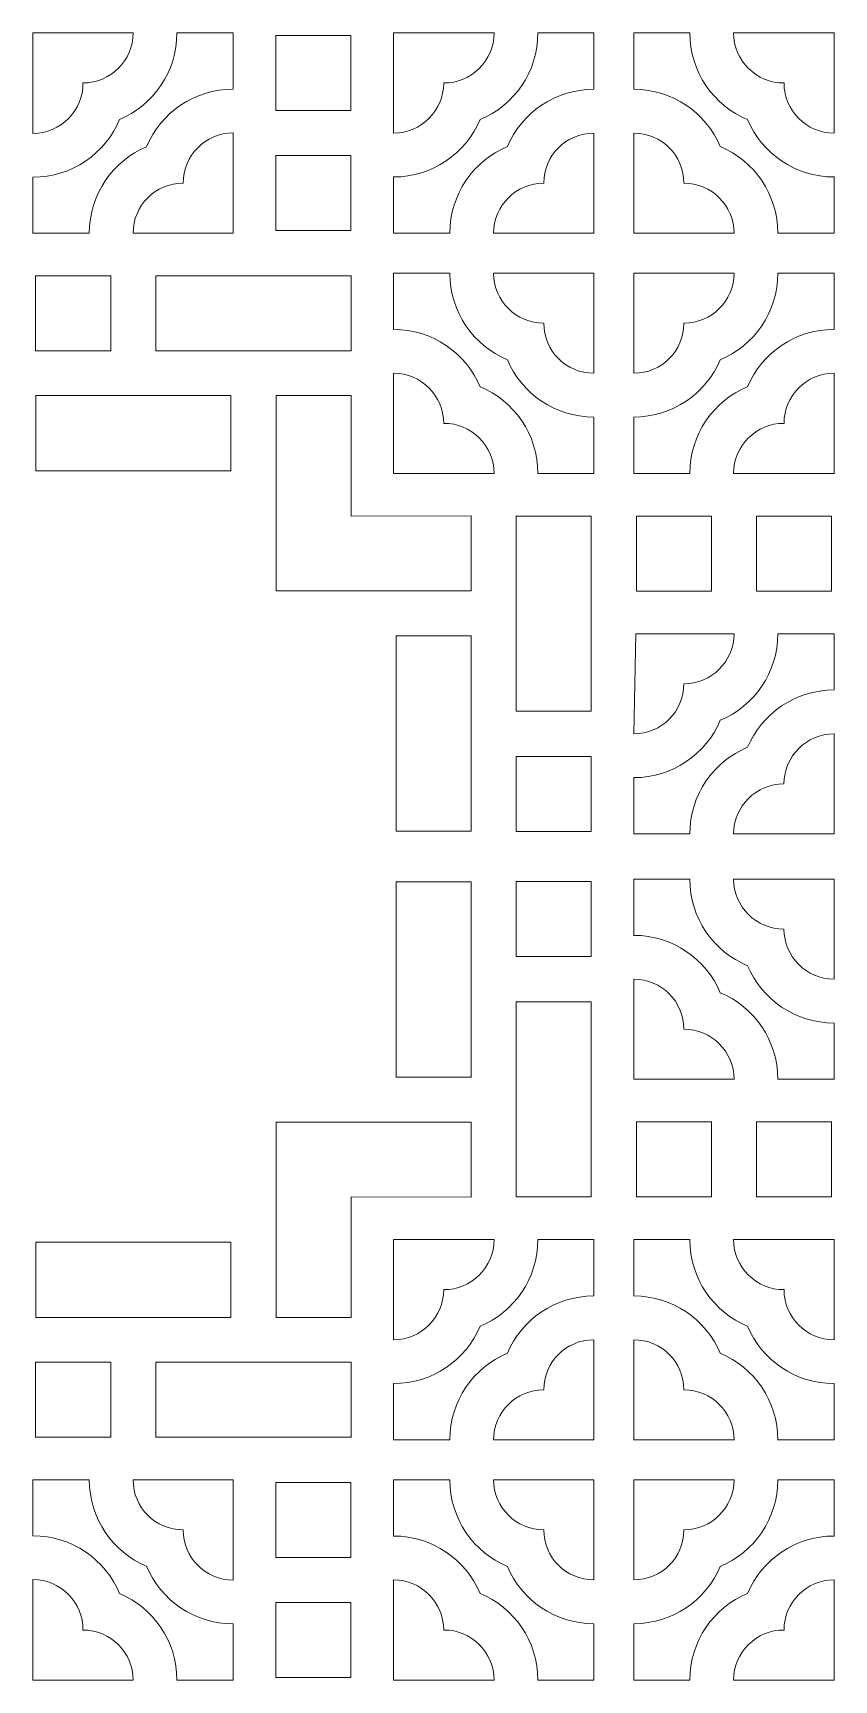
# Model space of a CAD drawing. Header units: centimetres. Extents: x -64 to 64, y -59 to 59.
# Drawn here: x 32.1 to 64.1, y -7.8 to 58 of the extents above; entities that cross this region are included whole.
import ezdxf

# ---------------------------------------------------------------- set-up
doc = ezdxf.new("R2010")
doc.units = ezdxf.units.CM
doc.header["$MEASUREMENT"] = 0
doc.layers.add('layer 1', color=7, linetype='Continuous')

msp = doc.modelspace()

# ---------------------------------------------------------------- linework, layer by layer
at = {"layer": 'layer 1', "color": 114, "lineweight": 9}
for points in [[(41.79626, 54.94096), (44.79626, 54.94096), (44.79626, 57.94096), (41.79626, 57.94096), (41.79626, 54.94096)], [(37.00393, 45.34183), (44.80393, 45.34183), (44.80393, 48.34181), (37.00393, 48.34181), (37.00393, 45.34183)], [(32.20182, 40.54934), (40.00182, 40.54934), (40.00182, 43.54932), (32.20182, 43.54932), (32.20182, 40.54934)], [(41.79626, -2.8745), (44.79626, -2.8745), (44.79626, 0.1255), (41.79626, 0.1255), (41.79626, -2.8745)]]:
    msp.add_lwpolyline(points, close=True, dxfattribs=at)
for points, knots in [([(36.09528, 58.04093), (36.09528, 56.93826), (35.19191, 56.04095), (34.09111, 56.04095), (34.09111, 56.04095), (34.09941, 54.93585), (33.19677, 54.02499), (32.09118, 54.02499), (32.09118, 54.02499), (32.09118, 54.02499), (32.09118, 58.04093), (32.09118, 58.04093), (32.09118, 58.04093), (32.09118, 58.04093), (36.09528, 58.04093), (36.09528, 58.04093)], [0, 0, 0, 0, 0.2, 0.2, 0.2, 0.2, 0.4, 0.4, 0.4, 0.4, 0.6, 0.6, 0.6, 0.6, 1, 1, 1, 1]), ([(35.5549, 54.58567), (36.90092, 55.15497), (37.84538, 56.48779), (37.84538, 58.04093), (37.84538, 58.04093), (37.84538, 58.04093), (40.09118, 58.04093), (40.09118, 58.04093), (40.09118, 58.04093), (40.09118, 58.04093), (40.09118, 55.79513), (40.09118, 55.79513), (40.09118, 55.79513), (38.53471, 55.79513), (37.19967, 54.84647), (36.63243, 53.49582), (36.63243, 53.49582), (35.28703, 52.92624), (34.34285, 51.59363), (34.34285, 50.04093), (34.34285, 50.04093), (34.34285, 50.04093), (32.09118, 50.04093), (32.09118, 50.04093), (32.09118, 50.04093), (32.09118, 50.04093), (32.09118, 52.27499), (32.09118, 52.27499), (32.09118, 52.27499), (33.65196, 52.27499), (34.99037, 53.22905), (35.5549, 54.58567)], [0, 0, 0, 0, 0.11111111, 0.11111111, 0.11111111, 0.11111111, 0.22222222, 0.22222222, 0.22222222, 0.22222222, 0.33333333, 0.33333333, 0.33333333, 0.33333333, 0.44444444, 0.44444444, 0.44444444, 0.44444444, 0.55555556, 0.55555556, 0.55555556, 0.55555556, 0.66666667, 0.66666667, 0.66666667, 0.66666667, 0.77777778, 0.77777778, 0.77777778, 0.77777778, 1, 1, 1, 1]), ([(46.50393, 54.03688), (47.6066, 54.03688), (48.50391, 54.94025), (48.50391, 56.04105), (48.50391, 56.04105), (49.60901, 56.03275), (50.51987, 56.93539), (50.51987, 58.04098), (50.51987, 58.04098), (50.51987, 58.04098), (46.50393, 58.04098), (46.50393, 58.04098), (46.50393, 58.04098), (46.50393, 58.04098), (46.50393, 54.03688), (46.50393, 54.03688)], [0, 0, 0, 0, 0.2, 0.2, 0.2, 0.2, 0.4, 0.4, 0.4, 0.4, 0.6, 0.6, 0.6, 0.6, 1, 1, 1, 1]), ([(49.95919, 54.57726), (49.38989, 53.23124), (48.05707, 52.28678), (46.50393, 52.28678), (46.50393, 52.28678), (46.50393, 52.28678), (46.50393, 50.04098), (46.50393, 50.04098), (46.50393, 50.04098), (46.50393, 50.04098), (48.74973, 50.04098), (48.74973, 50.04098), (48.74973, 50.04098), (48.74973, 51.59745), (49.69839, 52.93249), (51.04904, 53.49973), (51.04904, 53.49973), (51.61862, 54.84513), (52.95123, 55.78931), (54.50393, 55.78931), (54.50393, 55.78931), (54.50393, 55.78931), (54.50393, 58.04098), (54.50393, 58.04098), (54.50393, 58.04098), (54.50393, 58.04098), (52.26987, 58.04098), (52.26987, 58.04098), (52.26987, 58.04098), (52.26987, 56.4802), (51.31581, 55.14179), (49.95919, 54.57726)], [0, 0, 0, 0, 0.11111111, 0.11111111, 0.11111111, 0.11111111, 0.22222222, 0.22222222, 0.22222222, 0.22222222, 0.33333333, 0.33333333, 0.33333333, 0.33333333, 0.44444444, 0.44444444, 0.44444444, 0.44444444, 0.55555556, 0.55555556, 0.55555556, 0.55555556, 0.66666667, 0.66666667, 0.66666667, 0.66666667, 0.77777778, 0.77777778, 0.77777778, 0.77777778, 1, 1, 1, 1]), ([(60.64867, 54.57726), (61.21797, 53.23124), (62.55079, 52.28678), (64.10393, 52.28678), (64.10393, 52.28678), (64.10393, 52.28678), (64.10393, 50.04098), (64.10393, 50.04098), (64.10393, 50.04098), (64.10393, 50.04098), (61.85813, 50.04098), (61.85813, 50.04098), (61.85813, 50.04098), (61.85813, 51.59745), (60.90947, 52.93249), (59.55882, 53.49973), (59.55882, 53.49973), (58.98924, 54.84513), (57.65663, 55.78931), (56.10393, 55.78931), (56.10393, 55.78931), (56.10393, 55.78931), (56.10393, 58.04098), (56.10393, 58.04098), (56.10393, 58.04098), (56.10393, 58.04098), (58.33799, 58.04098), (58.33799, 58.04098), (58.33799, 58.04098), (58.33799, 56.4802), (59.29205, 55.14179), (60.64867, 54.57726)], [0, 0, 0, 0, 0.11111111, 0.11111111, 0.11111111, 0.11111111, 0.22222222, 0.22222222, 0.22222222, 0.22222222, 0.33333333, 0.33333333, 0.33333333, 0.33333333, 0.44444444, 0.44444444, 0.44444444, 0.44444444, 0.55555556, 0.55555556, 0.55555556, 0.55555556, 0.66666667, 0.66666667, 0.66666667, 0.66666667, 0.77777778, 0.77777778, 0.77777778, 0.77777778, 1, 1, 1, 1]), ([(64.10393, 54.03688), (63.00126, 54.03688), (62.10395, 54.94025), (62.10395, 56.04105), (62.10395, 56.04105), (60.99885, 56.03275), (60.08799, 56.93539), (60.08799, 58.04098), (60.08799, 58.04098), (60.08799, 58.04098), (64.10393, 58.04098), (64.10393, 58.04098), (64.10393, 58.04098), (64.10393, 58.04098), (64.10393, 54.03688), (64.10393, 54.03688)], [0, 0, 0, 0, 0.2, 0.2, 0.2, 0.2, 0.4, 0.4, 0.4, 0.4, 0.6, 0.6, 0.6, 0.6, 1, 1, 1, 1]), ([(38.09118, 52.04093), (36.98679, 52.04093), (36.09285, 51.14532), (36.09285, 50.04093), (36.09285, 50.04093), (36.09285, 50.04093), (40.09118, 50.04093), (40.09118, 50.04093), (40.09118, 50.04093), (40.09118, 50.04093), (40.09118, 54.04513), (40.09118, 54.04513), (40.09118, 54.04513), (38.98858, 54.04513), (38.09118, 53.14171), (38.09118, 52.04093)], [0, 0, 0, 0, 0.2, 0.2, 0.2, 0.2, 0.4, 0.4, 0.4, 0.4, 0.6, 0.6, 0.6, 0.6, 1, 1, 1, 1]), ([(52.50393, 52.04098), (52.50393, 53.14537), (53.39954, 54.03931), (54.50393, 54.03931), (54.50393, 54.03931), (54.50393, 54.03931), (54.50393, 50.04098), (54.50393, 50.04098), (54.50393, 50.04098), (54.50393, 50.04098), (50.49973, 50.04098), (50.49973, 50.04098), (50.49973, 50.04098), (50.49973, 51.14358), (51.40315, 52.04098), (52.50393, 52.04098)], [0, 0, 0, 0, 0.2, 0.2, 0.2, 0.2, 0.4, 0.4, 0.4, 0.4, 0.6, 0.6, 0.6, 0.6, 1, 1, 1, 1]), ([(58.10393, 52.04098), (58.10393, 53.14537), (57.20832, 54.03931), (56.10393, 54.03931), (56.10393, 54.03931), (56.10393, 54.03931), (56.10393, 50.04098), (56.10393, 50.04098), (56.10393, 50.04098), (56.10393, 50.04098), (60.10813, 50.04098), (60.10813, 50.04098), (60.10813, 50.04098), (60.10813, 51.14358), (59.20471, 52.04098), (58.10393, 52.04098)], [0, 0, 0, 0, 0.2, 0.2, 0.2, 0.2, 0.4, 0.4, 0.4, 0.4, 0.6, 0.6, 0.6, 0.6, 1, 1, 1, 1]), ([(44.79626, 50.14096), (44.79626, 50.14096), (41.79626, 50.14096), (41.79626, 50.14096), (41.79626, 50.14096), (41.79626, 50.14096), (41.79626, 53.14096), (41.79626, 53.14096), (41.79626, 53.14096), (41.79626, 53.14096), (44.79626, 53.14096), (44.79626, 53.14096), (44.79626, 53.14096), (44.79626, 53.14096), (44.79626, 50.14096), (44.79626, 50.14096)], [0, 0, 0, 0, 0.2, 0.2, 0.2, 0.2, 0.4, 0.4, 0.4, 0.4, 0.6, 0.6, 0.6, 0.6, 1, 1, 1, 1]), ([(35.19713, 45.33819), (35.19713, 45.33819), (35.19713, 48.33819), (35.19713, 48.33819), (35.19713, 48.33819), (35.19713, 48.33819), (32.19713, 48.33819), (32.19713, 48.33819), (32.19713, 48.33819), (32.19713, 48.33819), (32.19713, 45.33819), (32.19713, 45.33819), (32.19713, 45.33819), (32.19713, 45.33819), (35.19713, 45.33819), (35.19713, 45.33819)], [0, 0, 0, 0, 0.2, 0.2, 0.2, 0.2, 0.4, 0.4, 0.4, 0.4, 0.6, 0.6, 0.6, 0.6, 1, 1, 1, 1]), ([(49.95919, 43.9047), (49.38989, 45.25072), (48.05707, 46.19518), (46.50393, 46.19518), (46.50393, 46.19518), (46.50393, 46.19518), (46.50393, 48.44098), (46.50393, 48.44098), (46.50393, 48.44098), (46.50393, 48.44098), (48.74973, 48.44098), (48.74973, 48.44098), (48.74973, 48.44098), (48.74973, 46.88451), (49.69839, 45.54947), (51.04904, 44.98223), (51.04904, 44.98223), (51.61862, 43.63683), (52.95123, 42.69265), (54.50393, 42.69265), (54.50393, 42.69265), (54.50393, 42.69265), (54.50393, 40.44098), (54.50393, 40.44098), (54.50393, 40.44098), (54.50393, 40.44098), (52.26987, 40.44098), (52.26987, 40.44098), (52.26987, 40.44098), (52.26987, 42.00176), (51.31581, 43.34017), (49.95919, 43.9047)], [0, 0, 0, 0, 0.11111111, 0.11111111, 0.11111111, 0.11111111, 0.22222222, 0.22222222, 0.22222222, 0.22222222, 0.33333333, 0.33333333, 0.33333333, 0.33333333, 0.44444444, 0.44444444, 0.44444444, 0.44444444, 0.55555556, 0.55555556, 0.55555556, 0.55555556, 0.66666667, 0.66666667, 0.66666667, 0.66666667, 0.77777778, 0.77777778, 0.77777778, 0.77777778, 1, 1, 1, 1]), ([(52.50393, 46.44098), (52.50393, 45.33659), (53.39954, 44.44265), (54.50393, 44.44265), (54.50393, 44.44265), (54.50393, 44.44265), (54.50431, 48.44264), (54.50431, 48.44264), (54.50431, 48.44264), (54.50431, 48.44264), (50.49973, 48.44098), (50.49973, 48.44098), (50.49973, 48.44098), (50.49973, 47.33838), (51.40315, 46.44098), (52.50393, 46.44098)], [0, 0, 0, 0, 0.2, 0.2, 0.2, 0.2, 0.4, 0.4, 0.4, 0.4, 0.6, 0.6, 0.6, 0.6, 1, 1, 1, 1]), ([(60.64867, 43.9047), (61.21797, 45.25072), (62.55079, 46.19518), (64.10393, 46.19518), (64.10393, 46.19518), (64.10393, 46.19518), (64.10393, 48.44098), (64.10393, 48.44098), (64.10393, 48.44098), (64.10393, 48.44098), (61.85813, 48.44098), (61.85813, 48.44098), (61.85813, 48.44098), (61.85813, 46.88451), (60.90947, 45.54947), (59.55882, 44.98223), (59.55882, 44.98223), (58.98924, 43.63683), (57.65663, 42.69265), (56.10393, 42.69265), (56.10393, 42.69265), (56.10393, 42.69265), (56.10393, 40.44098), (56.10393, 40.44098), (56.10393, 40.44098), (56.10393, 40.44098), (58.33799, 40.44098), (58.33799, 40.44098), (58.33799, 40.44098), (58.33799, 42.00176), (59.29205, 43.34017), (60.64867, 43.9047)], [0, 0, 0, 0, 0.11111111, 0.11111111, 0.11111111, 0.11111111, 0.22222222, 0.22222222, 0.22222222, 0.22222222, 0.33333333, 0.33333333, 0.33333333, 0.33333333, 0.44444444, 0.44444444, 0.44444444, 0.44444444, 0.55555556, 0.55555556, 0.55555556, 0.55555556, 0.66666667, 0.66666667, 0.66666667, 0.66666667, 0.77777778, 0.77777778, 0.77777778, 0.77777778, 1, 1, 1, 1]), ([(58.10393, 46.44098), (58.10393, 45.33659), (57.20832, 44.44265), (56.10393, 44.44265), (56.10393, 44.44265), (56.10393, 44.44265), (56.10393, 48.44098), (56.10393, 48.44098), (56.10393, 48.44098), (56.10393, 48.44098), (60.10813, 48.44098), (60.10813, 48.44098), (60.10813, 48.44098), (60.10813, 47.33838), (59.20471, 46.44098), (58.10393, 46.44098)], [0, 0, 0, 0, 0.2, 0.2, 0.2, 0.2, 0.4, 0.4, 0.4, 0.4, 0.6, 0.6, 0.6, 0.6, 1, 1, 1, 1]), ([(46.50393, 44.44508), (47.6066, 44.44508), (48.50391, 43.54171), (48.50391, 42.44091), (48.50391, 42.44091), (49.60901, 42.44921), (50.51987, 41.54657), (50.51987, 40.44098), (50.51987, 40.44098), (50.51987, 40.44098), (46.50393, 40.44098), (46.50393, 40.44098), (46.50393, 40.44098), (46.50393, 40.44098), (46.50393, 44.44508), (46.50393, 44.44508)], [0, 0, 0, 0, 0.2, 0.2, 0.2, 0.2, 0.4, 0.4, 0.4, 0.4, 0.6, 0.6, 0.6, 0.6, 1, 1, 1, 1]), ([(64.10393, 44.44508), (63.00126, 44.44508), (62.10395, 43.54171), (62.10395, 42.44091), (62.10395, 42.44091), (60.99885, 42.44921), (60.08799, 41.54657), (60.08799, 40.44098), (60.08799, 40.44098), (60.08799, 40.44098), (64.10393, 40.44098), (64.10393, 40.44098), (64.10393, 40.44098), (64.10393, 40.44098), (64.10393, 44.44508), (64.10393, 44.44508)], [0, 0, 0, 0, 0.2, 0.2, 0.2, 0.2, 0.4, 0.4, 0.4, 0.4, 0.6, 0.6, 0.6, 0.6, 1, 1, 1, 1]), ([(41.8078, 35.7448), (41.8078, 35.7448), (49.59935, 35.74464), (49.59935, 35.74464), (49.59935, 35.74464), (49.59935, 35.74464), (49.59935, 38.74464), (49.59935, 38.74464), (49.59935, 38.74464), (49.59935, 38.74464), (44.8078, 38.7372), (44.8078, 38.7372), (44.8078, 38.7372), (44.8078, 38.7372), (44.8085, 43.55433), (44.8085, 43.55433), (44.8085, 43.55433), (44.8085, 43.55433), (41.8085, 43.55433), (41.8085, 43.55433), (41.8085, 43.55433), (41.8085, 43.55433), (41.8078, 35.7448), (41.8078, 35.7448)], [0, 0, 0, 0, 0.14285714, 0.14285714, 0.14285714, 0.14285714, 0.28571429, 0.28571429, 0.28571429, 0.28571429, 0.42857143, 0.42857143, 0.42857143, 0.42857143, 0.57142857, 0.57142857, 0.57142857, 0.57142857, 0.71428571, 0.71428571, 0.71428571, 0.71428571, 1, 1, 1, 1]), ([(54.4043, 30.9372), (54.4043, 30.9372), (54.4043, 38.7372), (54.4043, 38.7372), (54.4043, 38.7372), (54.4043, 38.7372), (51.40431, 38.7372), (51.40431, 38.7372), (51.40431, 38.7372), (51.40431, 38.7372), (51.40431, 30.9372), (51.40431, 30.9372), (51.40431, 30.9372), (51.40431, 30.9372), (54.4043, 30.9372), (54.4043, 30.9372)], [0, 0, 0, 0, 0.2, 0.2, 0.2, 0.2, 0.4, 0.4, 0.4, 0.4, 0.6, 0.6, 0.6, 0.6, 1, 1, 1, 1]), ([(56.20377, 35.73795), (56.20377, 35.73795), (56.20377, 38.73795), (56.20377, 38.73795), (56.20377, 38.73795), (56.20377, 38.73795), (59.20377, 38.73795), (59.20377, 38.73795), (59.20377, 38.73795), (59.20377, 38.73795), (59.20377, 35.73795), (59.20377, 35.73795), (59.20377, 35.73795), (59.20377, 35.73795), (56.20377, 35.73795), (56.20377, 35.73795)], [0, 0, 0, 0, 0.2, 0.2, 0.2, 0.2, 0.4, 0.4, 0.4, 0.4, 0.6, 0.6, 0.6, 0.6, 1, 1, 1, 1]), ([(64.00377, 35.73795), (64.00377, 35.73795), (64.00377, 38.73795), (64.00377, 38.73795), (64.00377, 38.73795), (64.00377, 38.73795), (61.00377, 38.73795), (61.00377, 38.73795), (61.00377, 38.73795), (61.00377, 38.73795), (61.00377, 35.73795), (61.00377, 35.73795), (61.00377, 35.73795), (61.00377, 35.73795), (64.00377, 35.73795), (64.00377, 35.73795)], [0, 0, 0, 0, 0.2, 0.2, 0.2, 0.2, 0.4, 0.4, 0.4, 0.4, 0.6, 0.6, 0.6, 0.6, 1, 1, 1, 1]), ([(49.60595, 26.14821), (49.60595, 26.14821), (49.60595, 33.94821), (49.60595, 33.94821), (49.60595, 33.94821), (49.60595, 33.94821), (46.60596, 33.94821), (46.60596, 33.94821), (46.60596, 33.94821), (46.60596, 33.94821), (46.60596, 26.14821), (46.60596, 26.14821), (46.60596, 26.14821), (46.60596, 26.14821), (49.60595, 26.14821), (49.60595, 26.14821)], [0, 0, 0, 0, 0.2, 0.2, 0.2, 0.2, 0.4, 0.4, 0.4, 0.4, 0.6, 0.6, 0.6, 0.6, 1, 1, 1, 1]), ([(60.64821, 29.49695), (61.21751, 30.84297), (62.55033, 31.78743), (64.10347, 31.78743), (64.10347, 31.78743), (64.10347, 31.78743), (64.10347, 34.03323), (64.10347, 34.03323), (64.10347, 34.03323), (64.10347, 34.03323), (61.85767, 34.03323), (61.85767, 34.03323), (61.85767, 34.03323), (61.85767, 32.47676), (60.90901, 31.14172), (59.55836, 30.57448), (59.55836, 30.57448), (58.98878, 29.22908), (57.65617, 28.2849), (56.10347, 28.2849), (56.10347, 28.2849), (56.10347, 28.2849), (56.10347, 26.03323), (56.10347, 26.03323), (56.10347, 26.03323), (56.10347, 26.03323), (58.33753, 26.03323), (58.33753, 26.03323), (58.33753, 26.03323), (58.33753, 27.59401), (59.29159, 28.93242), (60.64821, 29.49695)], [0, 0, 0, 0, 0.11111111, 0.11111111, 0.11111111, 0.11111111, 0.22222222, 0.22222222, 0.22222222, 0.22222222, 0.33333333, 0.33333333, 0.33333333, 0.33333333, 0.44444444, 0.44444444, 0.44444444, 0.44444444, 0.55555556, 0.55555556, 0.55555556, 0.55555556, 0.66666667, 0.66666667, 0.66666667, 0.66666667, 0.77777778, 0.77777778, 0.77777778, 0.77777778, 1, 1, 1, 1]), ([(58.10347, 32.03323), (58.10347, 30.92884), (57.20786, 30.0349), (56.10347, 30.0349), (56.10347, 30.0349), (56.10347, 30.0349), (56.18589, 34.03323), (56.18589, 34.03323), (56.18589, 34.03323), (56.18589, 34.03323), (60.10767, 34.03323), (60.10767, 34.03323), (60.10767, 34.03323), (60.10767, 32.93063), (59.20425, 32.03323), (58.10347, 32.03323)], [0, 0, 0, 0, 0.2, 0.2, 0.2, 0.2, 0.4, 0.4, 0.4, 0.4, 0.6, 0.6, 0.6, 0.6, 1, 1, 1, 1]), ([(64.10347, 30.03733), (63.0008, 30.03733), (62.10349, 29.13396), (62.10349, 28.03316), (62.10349, 28.03316), (60.99839, 28.04146), (60.08753, 27.13882), (60.08753, 26.03323), (60.08753, 26.03323), (60.08753, 26.03323), (64.10347, 26.03323), (64.10347, 26.03323), (64.10347, 26.03323), (64.10347, 26.03323), (64.10347, 30.03733), (64.10347, 30.03733)], [0, 0, 0, 0, 0.2, 0.2, 0.2, 0.2, 0.4, 0.4, 0.4, 0.4, 0.6, 0.6, 0.6, 0.6, 1, 1, 1, 1]), ([(54.39992, 26.13478), (54.39992, 26.13478), (54.39992, 29.13478), (54.39992, 29.13478), (54.39992, 29.13478), (54.39992, 29.13478), (51.39992, 29.13478), (51.39992, 29.13478), (51.39992, 29.13478), (51.39992, 29.13478), (51.39992, 26.13478), (51.39992, 26.13478), (51.39992, 26.13478), (51.39992, 26.13478), (54.39992, 26.13478), (54.39992, 26.13478)], [0, 0, 0, 0, 0.2, 0.2, 0.2, 0.2, 0.4, 0.4, 0.4, 0.4, 0.6, 0.6, 0.6, 0.6, 1, 1, 1, 1]), ([(49.60595, 24.11825), (49.60595, 24.11825), (49.60595, 16.31825), (49.60595, 16.31825), (49.60595, 16.31825), (49.60595, 16.31825), (46.60596, 16.31825), (46.60596, 16.31825), (46.60596, 16.31825), (46.60596, 16.31825), (46.60596, 24.11825), (46.60596, 24.11825), (46.60596, 24.11825), (46.60596, 24.11825), (49.60595, 24.11825), (49.60595, 24.11825)], [0, 0, 0, 0, 0.2, 0.2, 0.2, 0.2, 0.4, 0.4, 0.4, 0.4, 0.6, 0.6, 0.6, 0.6, 1, 1, 1, 1]), ([(54.39992, 24.13168), (54.39992, 24.13168), (54.39992, 21.13168), (54.39992, 21.13168), (54.39992, 21.13168), (54.39992, 21.13168), (51.39992, 21.13168), (51.39992, 21.13168), (51.39992, 21.13168), (51.39992, 21.13168), (51.39992, 24.13168), (51.39992, 24.13168), (51.39992, 24.13168), (51.39992, 24.13168), (54.39992, 24.13168), (54.39992, 24.13168)], [0, 0, 0, 0, 0.2, 0.2, 0.2, 0.2, 0.4, 0.4, 0.4, 0.4, 0.6, 0.6, 0.6, 0.6, 1, 1, 1, 1]), ([(60.64821, 20.76951), (61.21751, 19.42349), (62.55033, 18.47903), (64.10347, 18.47903), (64.10347, 18.47903), (64.10347, 18.47903), (64.10347, 16.23323), (64.10347, 16.23323), (64.10347, 16.23323), (64.10347, 16.23323), (61.85767, 16.23323), (61.85767, 16.23323), (61.85767, 16.23323), (61.85767, 17.7897), (60.90901, 19.12474), (59.55836, 19.69198), (59.55836, 19.69198), (58.98878, 21.03738), (57.65617, 21.98156), (56.10347, 21.98156), (56.10347, 21.98156), (56.10347, 21.98156), (56.10347, 24.23323), (56.10347, 24.23323), (56.10347, 24.23323), (56.10347, 24.23323), (58.33753, 24.23323), (58.33753, 24.23323), (58.33753, 24.23323), (58.33753, 22.67245), (59.29159, 21.33404), (60.64821, 20.76951)], [0, 0, 0, 0, 0.11111111, 0.11111111, 0.11111111, 0.11111111, 0.22222222, 0.22222222, 0.22222222, 0.22222222, 0.33333333, 0.33333333, 0.33333333, 0.33333333, 0.44444444, 0.44444444, 0.44444444, 0.44444444, 0.55555556, 0.55555556, 0.55555556, 0.55555556, 0.66666667, 0.66666667, 0.66666667, 0.66666667, 0.77777778, 0.77777778, 0.77777778, 0.77777778, 1, 1, 1, 1]), ([(64.10347, 20.22913), (63.0008, 20.22913), (62.10349, 21.1325), (62.10349, 22.2333), (62.10349, 22.2333), (60.99839, 22.225), (60.08753, 23.12764), (60.08753, 24.23323), (60.08753, 24.23323), (60.08753, 24.23323), (64.10347, 24.23323), (64.10347, 24.23323), (64.10347, 24.23323), (64.10347, 24.23323), (64.10347, 20.22913), (64.10347, 20.22913)], [0, 0, 0, 0, 0.2, 0.2, 0.2, 0.2, 0.4, 0.4, 0.4, 0.4, 0.6, 0.6, 0.6, 0.6, 1, 1, 1, 1]), ([(58.10347, 18.23323), (58.10347, 19.33762), (57.20786, 20.23156), (56.10347, 20.23156), (56.10347, 20.23156), (56.10347, 20.23156), (56.10347, 16.23323), (56.10347, 16.23323), (56.10347, 16.23323), (56.10347, 16.23323), (60.10767, 16.23323), (60.10767, 16.23323), (60.10767, 16.23323), (60.10767, 17.33583), (59.20425, 18.23323), (58.10347, 18.23323)], [0, 0, 0, 0, 0.2, 0.2, 0.2, 0.2, 0.4, 0.4, 0.4, 0.4, 0.6, 0.6, 0.6, 0.6, 1, 1, 1, 1]), ([(54.4043, 19.32926), (54.4043, 19.32926), (54.4043, 11.52926), (54.4043, 11.52926), (54.4043, 11.52926), (54.4043, 11.52926), (51.40431, 11.52926), (51.40431, 11.52926), (51.40431, 11.52926), (51.40431, 11.52926), (51.40431, 19.32926), (51.40431, 19.32926), (51.40431, 19.32926), (51.40431, 19.32926), (54.4043, 19.32926), (54.4043, 19.32926)], [0, 0, 0, 0, 0.2, 0.2, 0.2, 0.2, 0.4, 0.4, 0.4, 0.4, 0.6, 0.6, 0.6, 0.6, 1, 1, 1, 1]), ([(41.8078, 14.52166), (41.8078, 14.52166), (49.59935, 14.52182), (49.59935, 14.52182), (49.59935, 14.52182), (49.59935, 14.52182), (49.59935, 11.52182), (49.59935, 11.52182), (49.59935, 11.52182), (49.59935, 11.52182), (44.8078, 11.52926), (44.8078, 11.52926), (44.8078, 11.52926), (44.8078, 11.52926), (44.8085, 6.71213), (44.8085, 6.71213), (44.8085, 6.71213), (44.8085, 6.71213), (41.8085, 6.71213), (41.8085, 6.71213), (41.8085, 6.71213), (41.8085, 6.71213), (41.8078, 14.52166), (41.8078, 14.52166)], [0, 0, 0, 0, 0.14285714, 0.14285714, 0.14285714, 0.14285714, 0.28571429, 0.28571429, 0.28571429, 0.28571429, 0.42857143, 0.42857143, 0.42857143, 0.42857143, 0.57142857, 0.57142857, 0.57142857, 0.57142857, 0.71428571, 0.71428571, 0.71428571, 0.71428571, 1, 1, 1, 1]), ([(56.20377, 14.52851), (56.20377, 14.52851), (56.20377, 11.52851), (56.20377, 11.52851), (56.20377, 11.52851), (56.20377, 11.52851), (59.20377, 11.52851), (59.20377, 11.52851), (59.20377, 11.52851), (59.20377, 11.52851), (59.20377, 14.52851), (59.20377, 14.52851), (59.20377, 14.52851), (59.20377, 14.52851), (56.20377, 14.52851), (56.20377, 14.52851)], [0, 0, 0, 0, 0.2, 0.2, 0.2, 0.2, 0.4, 0.4, 0.4, 0.4, 0.6, 0.6, 0.6, 0.6, 1, 1, 1, 1]), ([(64.00377, 14.52851), (64.00377, 14.52851), (64.00377, 11.52851), (64.00377, 11.52851), (64.00377, 11.52851), (64.00377, 11.52851), (61.00377, 11.52851), (61.00377, 11.52851), (61.00377, 11.52851), (61.00377, 11.52851), (61.00377, 14.52851), (61.00377, 14.52851), (61.00377, 14.52851), (61.00377, 14.52851), (64.00377, 14.52851), (64.00377, 14.52851)], [0, 0, 0, 0, 0.2, 0.2, 0.2, 0.2, 0.4, 0.4, 0.4, 0.4, 0.6, 0.6, 0.6, 0.6, 1, 1, 1, 1]), ([(40.00182, 6.71714), (40.00182, 6.71714), (32.20182, 6.71714), (32.20182, 6.71714), (32.20182, 6.71714), (32.20182, 6.71714), (32.20182, 9.71713), (32.20182, 9.71713), (32.20182, 9.71713), (32.20182, 9.71713), (40.00182, 9.71713), (40.00182, 9.71713), (40.00182, 9.71713), (40.00182, 9.71713), (40.00182, 6.71714), (40.00182, 6.71714)], [0, 0, 0, 0, 0.2, 0.2, 0.2, 0.2, 0.4, 0.4, 0.4, 0.4, 0.6, 0.6, 0.6, 0.6, 1, 1, 1, 1]), ([(46.50393, 5.82138), (47.6066, 5.82138), (48.50391, 6.72475), (48.50391, 7.82555), (48.50391, 7.82555), (49.60901, 7.81725), (50.51987, 8.71989), (50.51987, 9.82548), (50.51987, 9.82548), (50.51987, 9.82548), (46.50393, 9.82548), (46.50393, 9.82548), (46.50393, 9.82548), (46.50393, 9.82548), (46.50393, 5.82138), (46.50393, 5.82138)], [0, 0, 0, 0, 0.2, 0.2, 0.2, 0.2, 0.4, 0.4, 0.4, 0.4, 0.6, 0.6, 0.6, 0.6, 1, 1, 1, 1]), ([(49.95919, 6.36176), (49.38989, 5.01574), (48.05707, 4.07128), (46.50393, 4.07128), (46.50393, 4.07128), (46.50393, 4.07128), (46.50393, 1.82548), (46.50393, 1.82548), (46.50393, 1.82548), (46.50393, 1.82548), (48.74973, 1.82548), (48.74973, 1.82548), (48.74973, 1.82548), (48.74973, 3.38195), (49.69839, 4.71699), (51.04904, 5.28423), (51.04904, 5.28423), (51.61862, 6.62963), (52.95123, 7.57381), (54.50393, 7.57381), (54.50393, 7.57381), (54.50393, 7.57381), (54.50393, 9.82548), (54.50393, 9.82548), (54.50393, 9.82548), (54.50393, 9.82548), (52.26987, 9.82548), (52.26987, 9.82548), (52.26987, 9.82548), (52.26987, 8.2647), (51.31581, 6.92629), (49.95919, 6.36176)], [0, 0, 0, 0, 0.11111111, 0.11111111, 0.11111111, 0.11111111, 0.22222222, 0.22222222, 0.22222222, 0.22222222, 0.33333333, 0.33333333, 0.33333333, 0.33333333, 0.44444444, 0.44444444, 0.44444444, 0.44444444, 0.55555556, 0.55555556, 0.55555556, 0.55555556, 0.66666667, 0.66666667, 0.66666667, 0.66666667, 0.77777778, 0.77777778, 0.77777778, 0.77777778, 1, 1, 1, 1]), ([(60.64867, 6.36176), (61.21797, 5.01574), (62.55079, 4.07128), (64.10393, 4.07128), (64.10393, 4.07128), (64.10393, 4.07128), (64.10393, 1.82548), (64.10393, 1.82548), (64.10393, 1.82548), (64.10393, 1.82548), (61.85813, 1.82548), (61.85813, 1.82548), (61.85813, 1.82548), (61.85813, 3.38195), (60.90947, 4.71699), (59.55882, 5.28423), (59.55882, 5.28423), (58.98924, 6.62963), (57.65663, 7.57381), (56.10393, 7.57381), (56.10393, 7.57381), (56.10393, 7.57381), (56.10393, 9.82548), (56.10393, 9.82548), (56.10393, 9.82548), (56.10393, 9.82548), (58.33799, 9.82548), (58.33799, 9.82548), (58.33799, 9.82548), (58.33799, 8.2647), (59.29205, 6.92629), (60.64867, 6.36176)], [0, 0, 0, 0, 0.11111111, 0.11111111, 0.11111111, 0.11111111, 0.22222222, 0.22222222, 0.22222222, 0.22222222, 0.33333333, 0.33333333, 0.33333333, 0.33333333, 0.44444444, 0.44444444, 0.44444444, 0.44444444, 0.55555556, 0.55555556, 0.55555556, 0.55555556, 0.66666667, 0.66666667, 0.66666667, 0.66666667, 0.77777778, 0.77777778, 0.77777778, 0.77777778, 1, 1, 1, 1]), ([(64.10393, 5.82138), (63.00126, 5.82138), (62.10395, 6.72475), (62.10395, 7.82555), (62.10395, 7.82555), (60.99885, 7.81725), (60.08799, 8.71989), (60.08799, 9.82548), (60.08799, 9.82548), (60.08799, 9.82548), (64.10393, 9.82548), (64.10393, 9.82548), (64.10393, 9.82548), (64.10393, 9.82548), (64.10393, 5.82138), (64.10393, 5.82138)], [0, 0, 0, 0, 0.2, 0.2, 0.2, 0.2, 0.4, 0.4, 0.4, 0.4, 0.6, 0.6, 0.6, 0.6, 1, 1, 1, 1]), ([(52.50393, 3.82548), (52.50393, 4.92987), (53.39954, 5.82381), (54.50393, 5.82381), (54.50393, 5.82381), (54.50393, 5.82381), (54.50431, 1.82382), (54.50431, 1.82382), (54.50431, 1.82382), (54.50431, 1.82382), (50.49973, 1.82548), (50.49973, 1.82548), (50.49973, 1.82548), (50.49973, 2.92808), (51.40315, 3.82548), (52.50393, 3.82548)], [0, 0, 0, 0, 0.2, 0.2, 0.2, 0.2, 0.4, 0.4, 0.4, 0.4, 0.6, 0.6, 0.6, 0.6, 1, 1, 1, 1]), ([(58.10393, 3.82548), (58.10393, 4.92987), (57.20832, 5.82381), (56.10393, 5.82381), (56.10393, 5.82381), (56.10393, 5.82381), (56.10355, 1.82382), (56.10355, 1.82382), (56.10355, 1.82382), (56.10355, 1.82382), (60.10813, 1.82548), (60.10813, 1.82548), (60.10813, 1.82548), (60.10813, 2.92808), (59.20471, 3.82548), (58.10393, 3.82548)], [0, 0, 0, 0, 0.2, 0.2, 0.2, 0.2, 0.4, 0.4, 0.4, 0.4, 0.6, 0.6, 0.6, 0.6, 1, 1, 1, 1]), ([(35.19713, 4.92827), (35.19713, 4.92827), (35.19713, 1.92827), (35.19713, 1.92827), (35.19713, 1.92827), (35.19713, 1.92827), (32.19713, 1.92827), (32.19713, 1.92827), (32.19713, 1.92827), (32.19713, 1.92827), (32.19713, 4.92827), (32.19713, 4.92827), (32.19713, 4.92827), (32.19713, 4.92827), (35.19713, 4.92827), (35.19713, 4.92827)], [0, 0, 0, 0, 0.2, 0.2, 0.2, 0.2, 0.4, 0.4, 0.4, 0.4, 0.6, 0.6, 0.6, 0.6, 1, 1, 1, 1]), ([(44.80393, 1.92465), (44.80393, 1.92465), (37.00393, 1.92465), (37.00393, 1.92465), (37.00393, 1.92465), (37.00393, 1.92465), (37.00393, 4.92464), (37.00393, 4.92464), (37.00393, 4.92464), (37.00393, 4.92464), (44.80393, 4.92464), (44.80393, 4.92464), (44.80393, 4.92464), (44.80393, 4.92464), (44.80393, 1.92465), (44.80393, 1.92465)], [0, 0, 0, 0, 0.2, 0.2, 0.2, 0.2, 0.4, 0.4, 0.4, 0.4, 0.6, 0.6, 0.6, 0.6, 1, 1, 1, 1]), ([(35.5549, -4.31921), (36.90092, -4.88851), (37.84538, -6.22133), (37.84538, -7.77447), (37.84538, -7.77447), (37.84538, -7.77447), (40.09118, -7.77447), (40.09118, -7.77447), (40.09118, -7.77447), (40.09118, -7.77447), (40.09118, -5.52867), (40.09118, -5.52867), (40.09118, -5.52867), (38.53471, -5.52867), (37.19967, -4.58001), (36.63243, -3.22936), (36.63243, -3.22936), (35.28703, -2.65978), (34.34285, -1.32717), (34.34285, 0.22553), (34.34285, 0.22553), (34.34285, 0.22553), (32.09118, 0.22553), (32.09118, 0.22553), (32.09118, 0.22553), (32.09118, 0.22553), (32.09118, -2.00853), (32.09118, -2.00853), (32.09118, -2.00853), (33.65196, -2.00853), (34.99037, -2.96259), (35.5549, -4.31921)], [0, 0, 0, 0, 0.11111111, 0.11111111, 0.11111111, 0.11111111, 0.22222222, 0.22222222, 0.22222222, 0.22222222, 0.33333333, 0.33333333, 0.33333333, 0.33333333, 0.44444444, 0.44444444, 0.44444444, 0.44444444, 0.55555556, 0.55555556, 0.55555556, 0.55555556, 0.66666667, 0.66666667, 0.66666667, 0.66666667, 0.77777778, 0.77777778, 0.77777778, 0.77777778, 1, 1, 1, 1]), ([(38.09118, -1.77447), (36.98679, -1.77447), (36.09285, -0.87886), (36.09285, 0.22553), (36.09285, 0.22553), (36.09285, 0.22553), (40.09284, 0.22591), (40.09284, 0.22591), (40.09284, 0.22591), (40.09284, 0.22591), (40.09118, -3.77867), (40.09118, -3.77867), (40.09118, -3.77867), (38.98858, -3.77867), (38.09118, -2.87525), (38.09118, -1.77447)], [0, 0, 0, 0, 0.2, 0.2, 0.2, 0.2, 0.4, 0.4, 0.4, 0.4, 0.6, 0.6, 0.6, 0.6, 1, 1, 1, 1]), ([(49.95919, -4.3108), (49.38989, -2.96478), (48.05707, -2.02032), (46.50393, -2.02032), (46.50393, -2.02032), (46.50393, -2.02032), (46.50393, 0.22548), (46.50393, 0.22548), (46.50393, 0.22548), (46.50393, 0.22548), (48.74973, 0.22548), (48.74973, 0.22548), (48.74973, 0.22548), (48.74973, -1.33099), (49.69839, -2.66603), (51.04904, -3.23327), (51.04904, -3.23327), (51.61862, -4.57867), (52.95123, -5.52285), (54.50393, -5.52285), (54.50393, -5.52285), (54.50393, -5.52285), (54.50393, -7.77452), (54.50393, -7.77452), (54.50393, -7.77452), (54.50393, -7.77452), (52.26987, -7.77452), (52.26987, -7.77452), (52.26987, -7.77452), (52.26987, -6.21374), (51.31581, -4.87533), (49.95919, -4.3108)], [0, 0, 0, 0, 0.11111111, 0.11111111, 0.11111111, 0.11111111, 0.22222222, 0.22222222, 0.22222222, 0.22222222, 0.33333333, 0.33333333, 0.33333333, 0.33333333, 0.44444444, 0.44444444, 0.44444444, 0.44444444, 0.55555556, 0.55555556, 0.55555556, 0.55555556, 0.66666667, 0.66666667, 0.66666667, 0.66666667, 0.77777778, 0.77777778, 0.77777778, 0.77777778, 1, 1, 1, 1]), ([(52.50393, -1.77452), (52.50393, -2.87891), (53.39954, -3.77285), (54.50393, -3.77285), (54.50393, -3.77285), (54.50393, -3.77285), (54.50431, 0.22714), (54.50431, 0.22714), (54.50431, 0.22714), (54.50431, 0.22714), (50.49973, 0.22548), (50.49973, 0.22548), (50.49973, 0.22548), (50.49973, -0.87712), (51.40315, -1.77452), (52.50393, -1.77452)], [0, 0, 0, 0, 0.2, 0.2, 0.2, 0.2, 0.4, 0.4, 0.4, 0.4, 0.6, 0.6, 0.6, 0.6, 1, 1, 1, 1]), ([(58.10393, -1.77452), (58.10393, -2.87891), (57.20832, -3.77285), (56.10393, -3.77285), (56.10393, -3.77285), (56.10393, -3.77285), (56.10355, 0.22714), (56.10355, 0.22714), (56.10355, 0.22714), (56.10355, 0.22714), (60.10813, 0.22548), (60.10813, 0.22548), (60.10813, 0.22548), (60.10813, -0.87712), (59.20471, -1.77452), (58.10393, -1.77452)], [0, 0, 0, 0, 0.2, 0.2, 0.2, 0.2, 0.4, 0.4, 0.4, 0.4, 0.6, 0.6, 0.6, 0.6, 1, 1, 1, 1]), ([(60.64867, -4.3108), (61.21797, -2.96478), (62.55079, -2.02032), (64.10393, -2.02032), (64.10393, -2.02032), (64.10393, -2.02032), (64.10393, 0.22548), (64.10393, 0.22548), (64.10393, 0.22548), (64.10393, 0.22548), (61.85813, 0.22548), (61.85813, 0.22548), (61.85813, 0.22548), (61.85813, -1.33099), (60.90947, -2.66603), (59.55882, -3.23327), (59.55882, -3.23327), (58.98924, -4.57867), (57.65663, -5.52285), (56.10393, -5.52285), (56.10393, -5.52285), (56.10393, -5.52285), (56.10393, -7.77452), (56.10393, -7.77452), (56.10393, -7.77452), (56.10393, -7.77452), (58.33799, -7.77452), (58.33799, -7.77452), (58.33799, -7.77452), (58.33799, -6.21374), (59.29205, -4.87533), (60.64867, -4.3108)], [0, 0, 0, 0, 0.11111111, 0.11111111, 0.11111111, 0.11111111, 0.22222222, 0.22222222, 0.22222222, 0.22222222, 0.33333333, 0.33333333, 0.33333333, 0.33333333, 0.44444444, 0.44444444, 0.44444444, 0.44444444, 0.55555556, 0.55555556, 0.55555556, 0.55555556, 0.66666667, 0.66666667, 0.66666667, 0.66666667, 0.77777778, 0.77777778, 0.77777778, 0.77777778, 1, 1, 1, 1]), ([(36.09528, -7.77447), (36.09528, -6.6718), (35.19191, -5.77449), (34.09111, -5.77449), (34.09111, -5.77449), (34.09941, -4.66939), (33.19677, -3.75853), (32.09118, -3.75853), (32.09118, -3.75853), (32.09118, -3.75853), (32.09118, -7.77447), (32.09118, -7.77447), (32.09118, -7.77447), (32.09118, -7.77447), (36.09528, -7.77447), (36.09528, -7.77447)], [0, 0, 0, 0, 0.2, 0.2, 0.2, 0.2, 0.4, 0.4, 0.4, 0.4, 0.6, 0.6, 0.6, 0.6, 1, 1, 1, 1]), ([(46.50393, -3.77042), (47.6066, -3.77042), (48.50391, -4.67379), (48.50391, -5.77459), (48.50391, -5.77459), (49.60901, -5.76629), (50.51987, -6.66893), (50.51987, -7.77452), (50.51987, -7.77452), (50.51987, -7.77452), (46.50393, -7.77452), (46.50393, -7.77452), (46.50393, -7.77452), (46.50393, -7.77452), (46.50393, -3.77042), (46.50393, -3.77042)], [0, 0, 0, 0, 0.2, 0.2, 0.2, 0.2, 0.4, 0.4, 0.4, 0.4, 0.6, 0.6, 0.6, 0.6, 1, 1, 1, 1]), ([(64.10393, -3.77042), (63.00126, -3.77042), (62.10395, -4.67379), (62.10395, -5.77459), (62.10395, -5.77459), (60.99885, -5.76629), (60.08799, -6.66893), (60.08799, -7.77452), (60.08799, -7.77452), (60.08799, -7.77452), (64.10393, -7.77452), (64.10393, -7.77452), (64.10393, -7.77452), (64.10393, -7.77452), (64.10393, -3.77042), (64.10393, -3.77042)], [0, 0, 0, 0, 0.2, 0.2, 0.2, 0.2, 0.4, 0.4, 0.4, 0.4, 0.6, 0.6, 0.6, 0.6, 1, 1, 1, 1]), ([(44.79626, -7.6745), (44.79626, -7.6745), (41.79626, -7.6745), (41.79626, -7.6745), (41.79626, -7.6745), (41.79626, -7.6745), (41.79626, -4.6745), (41.79626, -4.6745), (41.79626, -4.6745), (41.79626, -4.6745), (44.79626, -4.6745), (44.79626, -4.6745), (44.79626, -4.6745), (44.79626, -4.6745), (44.79626, -7.6745), (44.79626, -7.6745)], [0, 0, 0, 0, 0.2, 0.2, 0.2, 0.2, 0.4, 0.4, 0.4, 0.4, 0.6, 0.6, 0.6, 0.6, 1, 1, 1, 1])]:
    msp.add_open_spline(points, degree=3, knots=knots, dxfattribs=at)

doc.saveas('drawing.dxf')
